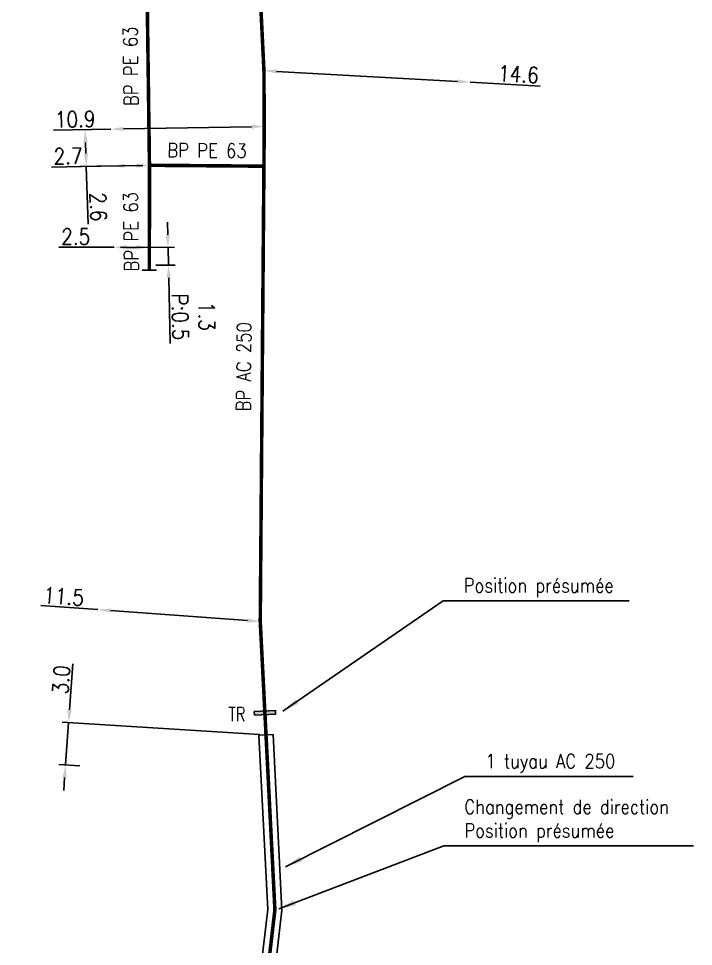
# Model space of a CAD drawing. Header units: millimetres. Extents: x 185000 to 186000, y 127990 to 129010.
# Drawn here: x 185248.6 to 185296.3, y 128510.6 to 128576.2 of the extents above; entities that cross this region are included whole.
import ezdxf
from ezdxf.enums import TextEntityAlignment as Align

# ---------------------------------------------------------------- set-up
doc = ezdxf.new("R2010")
doc.units = ezdxf.units.MM
doc.header["$PDMODE"] = 34
doc.linetypes.add('L_25_AP', pattern=[2000, 1000, 1000])
doc.linetypes.add('L_25_PE', pattern=[2000, 1000, 1000])
doc.layers.get('0').update_dxf_attribs({"linetype": 'CONTINUOUS'})
doc.layers.get('DEFPOINTS').update_dxf_attribs({"linetype": 'CONTINUOUS'})
for name, color, linetype in [('L_150', 1, 'CONTINUOUS'), ('L_340', 7, 'CONTINUOUS'), ('L_400', 7, 'CONTINUOUS')]:
    doc.layers.add(name, color=color, linetype=linetype)
doc.styles.get("Standard").update_dxf_attribs({"font": 'romans.shx', "width": 0.85})
doc.dimstyles.get("Standard").update_dxf_attribs({"dimtxt": 1.5, "dimasz": 1.2, "dimexe": 0.625, "dimexo": 0.625, "dimgap": 0.25, "dimtad": 1, "dimdec": 1, "dimzin": 0, "dimdsep": 46, "dimtxsty": 'Standard', "dimcen": -0.5, "dimadec": 0, "dimazin": 0, "dimtfac": 1, "dimtdec": 1, "dimtmove": 0, "dimatfit": 3, "dimfxl": 0, "dimtolj": 1, "dimtzin": 0, "dimarcsym": 0})

# ---------------------------------------------------------------- blocks, each defined once
blk = doc.blocks.new('*D355')
at = {"layer": 'DEFPOINTS', "color": 0, "linetype": 'Continuous', "transparency": 16777216}
for p in [(185265.933, 128572.514), (185280.511, 128571.702), (185280.511, 128571.702)]:
    blk.add_point(p, dxfattribs=at)
at = {"layer": 'L_150', "color": 0, "linetype": 'Continuous', "lineweight": -2, "transparency": 16777216}
for p, q in [((185266.832, 128572.464), (185279.612, 128571.752)), ((185280.511, 128571.702), (185285.456, 128571.427))]:
    blk.add_line(p, q, dxfattribs=at)
at = {"layer": 'L_150', "color": 0, "linetype": 'Continuous', "transparency": 16777216}
for points in [[(185266.84, 128572.614), (185266.823, 128572.315), (185265.933, 128572.514)], [(185279.62, 128571.902), (185279.604, 128571.603), (185280.511, 128571.702)]]:
    blk.add_solid(points, dxfattribs=at)
at = {"layer": 'L_150', "color": 0, "linetype": 'Continuous', "transparency": 16777216, "insert": (185283.923, 128572.263), "char_height": 1.125, "attachment_point": 5, "rotation": 356.81062}
blk.add_mtext('\\A1;14.6', dxfattribs=at)
blk = doc.blocks.new('*D356')
at = {"layer": 'DEFPOINTS', "color": 0, "linetype": 'Continuous', "transparency": 16777216}
for p in [(185255.106, 128568.378), (185255.106, 128568.378), (185265.955, 128568.57)]:
    blk.add_point(p, dxfattribs=at)
at = {"layer": 'L_150', "color": 0, "linetype": 'Continuous', "lineweight": -2, "transparency": 16777216}
for p, q in [((185255.106, 128568.378), (185251.053, 128568.306)), ((185265.055, 128568.554), (185256.006, 128568.394))]:
    blk.add_line(p, q, dxfattribs=at)
at = {"layer": 'L_150', "color": 0, "linetype": 'Continuous', "transparency": 16777216}
for points in [[(185256.003, 128568.544), (185256.009, 128568.244), (185255.106, 128568.378)], [(185265.052, 128568.704), (185265.057, 128568.404), (185265.955, 128568.57)]]:
    blk.add_solid(points, dxfattribs=at)
at = {"layer": 'L_150', "color": 0, "linetype": 'Continuous', "transparency": 16777216, "insert": (185252.593, 128569.083), "char_height": 1.125, "attachment_point": 5, "rotation": 1.01475}
blk.add_mtext('\\A1;10.9', dxfattribs=at)
blk = doc.blocks.new('*D359')
at = {"layer": 'DEFPOINTS', "color": 0, "linetype": 'Continuous', "transparency": 16777216}
for p in [(185253.296, 128568.346), (185255.106, 128568.378), (185257.843, 128565.826)]:
    blk.add_point(p, dxfattribs=at)
at = {"layer": 'L_150', "color": 0, "linetype": 'Continuous', "lineweight": -2, "transparency": 16777216}
for p, q in [((185254.638, 128568.369), (185252.827, 128568.337)), ((185253.326, 128567.446), (185253.352, 128566.647)), ((185257.374, 128565.818), (185252.914, 128565.739)), ((185253.382, 128565.747), (185253.519, 128561.668))]:
    blk.add_line(p, q, dxfattribs=at)
at = {"layer": 'L_150', "color": 0, "linetype": 'Continuous', "transparency": 16777216}
for points in [[(185253.475, 128567.451), (185253.176, 128567.441), (185253.296, 128568.346)], [(185253.502, 128566.652), (185253.202, 128566.641), (185253.382, 128565.747)]]:
    blk.add_solid(points, dxfattribs=at)
at = {"layer": 'L_150', "color": 0, "linetype": 'Continuous', "transparency": 16777216, "insert": (185254.228, 128562.881), "char_height": 1.125, "attachment_point": 5, "rotation": 271.91317}
blk.add_mtext('\\A1;2.6', dxfattribs=at)
blk = doc.blocks.new('*D360')
at = {"layer": 'DEFPOINTS', "color": 0, "linetype": 'Continuous', "transparency": 16777216}
for p in [(185255.193, 128565.779), (185255.193, 128565.779), (185257.843, 128565.826)]:
    blk.add_point(p, dxfattribs=at)
at = {"layer": 'L_150', "color": 0, "linetype": 'Continuous', "lineweight": -2, "transparency": 16777216}
for p, q in [((185255.193, 128565.779), (185250.919, 128565.703)), ((185256.943, 128565.81), (185256.093, 128565.795))]:
    blk.add_line(p, q, dxfattribs=at)
at = {"layer": 'L_150', "color": 0, "linetype": 'Continuous', "transparency": 16777216}
for points in [[(185256.09, 128565.945), (185256.096, 128565.645), (185255.193, 128565.779)], [(185256.94, 128565.96), (185256.945, 128565.66), (185257.843, 128565.826)]]:
    blk.add_solid(points, dxfattribs=at)
at = {"layer": 'L_150', "color": 0, "linetype": 'Continuous', "transparency": 16777216, "insert": (185252.095, 128566.474), "char_height": 1.125, "attachment_point": 5, "rotation": 1.01475}
blk.add_mtext('\\A1;2.7', dxfattribs=at)
blk = doc.blocks.new('*D361')
at = {"layer": 'DEFPOINTS', "color": 0, "linetype": 'Continuous', "transparency": 16777216}
for p in [(185255.338, 128560.028), (185255.338, 128560.028), (185257.838, 128560.02)]:
    blk.add_point(p, dxfattribs=at)
at = {"layer": 'L_150', "color": 0, "linetype": 'Continuous', "lineweight": -2, "transparency": 16777216}
for p, q in [((185255.338, 128560.028), (185251.446, 128560.04)), ((185256.938, 128560.023), (185256.238, 128560.025))]:
    blk.add_line(p, q, dxfattribs=at)
at = {"layer": 'L_150', "color": 0, "linetype": 'Continuous', "transparency": 16777216}
for points in [[(185256.239, 128560.175), (185256.238, 128559.875), (185255.338, 128560.028)], [(185256.939, 128560.173), (185256.938, 128559.873), (185257.838, 128560.02)]]:
    blk.add_solid(points, dxfattribs=at)
at = {"layer": 'L_150', "color": 0, "linetype": 'Continuous', "transparency": 16777216, "insert": (185252.637, 128560.786), "char_height": 1.125, "attachment_point": 5, "rotation": 359.82319}
blk.add_mtext('\\A1;2.5 ', dxfattribs=at)
blk = doc.blocks.new('*D362')
at = {"layer": 'DEFPOINTS', "color": 0, "linetype": 'Continuous', "transparency": 16777216}
for p in [(185255.338, 128560.028), (185259.154, 128560.016), (185257.834, 128558.771)]:
    blk.add_point(p, dxfattribs=at)
at = {"layer": 'L_340', "color": 0, "linetype": 'Continuous', "lineweight": -2, "transparency": 16777216}
for p, q in [((185259.133, 128560.916), (185259.112, 128561.816)), ((185255.807, 128560.026), (185259.623, 128560.015)), ((185259.154, 128560.016), (185259.183, 128558.766)), ((185258.303, 128558.769), (185259.652, 128558.765)), ((185259.203, 128557.867), (185259.311, 128553.223))]:
    blk.add_line(p, q, dxfattribs=at)
at = {"layer": 'L_340', "color": 0, "linetype": 'Continuous', "transparency": 16777216}
for points in [[(185259.283, 128560.919), (185258.983, 128560.912), (185259.154, 128560.016)], [(185259.353, 128557.87), (185259.053, 128557.863), (185259.183, 128558.766)]]:
    blk.add_solid(points, dxfattribs=at)
at = {"layer": 'L_340', "color": 0, "linetype": 'Continuous', "transparency": 16777216, "insert": (185260.954, 128555.134), "char_height": 1.125, "attachment_point": 5, "rotation": 271.32123}
blk.add_mtext('\\A1;1.3\\PP:0.5', dxfattribs=at)
blk = doc.blocks.new('L_340_07')
at = {"color": 0, "linetype": 'Continuous', "const_width": 0.25, "flags": 128}
blk.add_lwpolyline([(0, 0), (0.35, 0)], dxfattribs=at)
at = {"color": 0, "linetype": 'Continuous', "flags": 128}
blk.add_lwpolyline([(0.35, -0.5), (0.35, 0.5)], dxfattribs=at)
at = {"color": 0, "linetype": 'Continuous', "width": 0.75, "flags": 3}
for tag, p in [('DEF_LEG', (0.723, -3.465)), ('DEF_COUP', (0.723, -5.965)), ('DEF_TYPE', (0.723, -8.465))]:
    blk.add_attdef(tag, text='', height=1.2, dxfattribs=at).set_placement(p, align=Align.MIDDLE)
blk = doc.blocks.new('*D363')
at = {"layer": 'DEFPOINTS', "color": 0, "linetype": 'Continuous', "transparency": 16777216}
for p in [(185254.202, 128534.416), (185254.202, 128534.416), (185265.672, 128533.574)]:
    blk.add_point(p, dxfattribs=at)
at = {"layer": 'L_150', "color": 0, "linetype": 'Continuous', "lineweight": -2, "transparency": 16777216}
for p, q in [((185254.202, 128534.416), (185250.161, 128534.713)), ((185264.774, 128533.64), (185255.1, 128534.35))]:
    blk.add_line(p, q, dxfattribs=at)
at = {"layer": 'L_150', "color": 0, "linetype": 'Continuous', "transparency": 16777216}
for points in [[(185255.111, 128534.5), (185255.089, 128534.201), (185254.202, 128534.416)], [(185264.785, 128533.79), (185264.763, 128533.49), (185265.672, 128533.574)]]:
    blk.add_solid(points, dxfattribs=at)
at = {"layer": 'L_150', "color": 0, "linetype": 'Continuous', "transparency": 16777216, "insert": (185251.788, 128535.346), "char_height": 1.125, "attachment_point": 5, "rotation": 355.80075}
blk.add_mtext('\\A1;11.5', dxfattribs=at)
blk = doc.blocks.new('*D366')
at = {"layer": 'DEFPOINTS', "color": 0, "linetype": 'Continuous', "transparency": 16777216}
for p in [(185266.079, 128525.553), (185251.914, 128523.433), (185253.395, 128523.34)]:
    blk.add_point(p, dxfattribs=at)
at = {"layer": 'L_400', "color": 0, "linetype": 'Continuous', "lineweight": -2, "transparency": 16777216}
for p, q in [((185252.197, 128527.323), (185252.436, 128530.592)), ((185265.611, 128525.582), (185251.664, 128526.454)), ((185251.914, 128523.433), (185252.132, 128526.425)), ((185252.927, 128523.37), (185251.446, 128523.462)), ((185251.848, 128522.535), (185251.783, 128521.638))]:
    blk.add_line(p, q, dxfattribs=at)
at = {"layer": 'L_400', "color": 0, "linetype": 'Continuous', "transparency": 16777216}
for points in [[(185252.048, 128527.333), (185252.347, 128527.312), (185252.132, 128526.425)], [(185251.699, 128522.546), (185251.998, 128522.524), (185251.914, 128523.433)]]:
    blk.add_solid(points, dxfattribs=at)
at = {"layer": 'L_400', "color": 0, "linetype": 'Continuous', "transparency": 16777216, "insert": (185251.601, 128529.461), "char_height": 1.125, "attachment_point": 5, "rotation": 85.82804}
blk.add_mtext('\\A1;3.0', dxfattribs=at)
blk = doc.blocks.new('L_340_19')
at = {"linetype": 'Continuous'}
blk.add_hatch(color=0, dxfattribs=at).paths.add_polyline_path([(0.125, 0.75), (-0.125, 0.75), (-0.125, -0.75), (0.125, -0.75)])
at = {"color": 0, "linetype": 'Continuous'}
blk.add_lwpolyline([(-0.125, 0.75), (0.125, 0.75), (0.125, -0.75), (-0.125, -0.75)], close=True, dxfattribs=at)
at = {"color": 0, "linetype": 'Continuous', "width": 0.75}
for tag, height, flags, p in [('TR', 1, 8, (0, 1.981)), ('DEF_LEG', 1.2, 3, (0, -5)), ('DEF_COUP', 1.2, 3, (0, -7.5)), ('DEF_TYPE', 1.2, 3, (0, -10))]:
    blk.add_attdef(tag, text='', height=height, dxfattribs=dict(at, flags=flags)).set_placement(p, align=Align.MIDDLE)

msp = doc.modelspace()

# ---------------------------------------------------------------- linework, layer by layer
at = {"layer": 'L_150', "linetype": 'L_25_AP', "const_width": 0.25, "flags": 128}
msp.add_lwpolyline([(185248.719, 128686.197), (185249.727, 128684.471), (185250.282, 128683.521), (185253.546, 128679.015), (185253.546, 128679.015), (185258.089, 128660.122), (185259.64, 128653.265), (185259.64, 128653.265), (185261.101, 128647.014), (185261.101, 128647.014), (185262.02, 128640.387), (185262.02, 128640.387), (185262.558, 128634.066), (185262.558, 128634.066), (185263.051, 128627.484), (185263.051, 128627.484), (185263.564, 128621.005), (185263.564, 128621.005), (185263.841, 128615.32), (185264.422, 128603.374), (185264.49, 128601.975), (185264.804, 128596.288), (185264.868, 128594.897), (185265.418, 128583.062), (185265.546, 128580.448), (185265.933, 128572.514), (185265.955, 128568.57), (185265.932, 128565.761), (185265.672, 128533.574), (185266, 128527.122)], dxfattribs=at)
at = {"layer": 'L_150', "linetype": 'L_25_PE', "ltscale": 0.5, "const_width": 0.25, "flags": 128}
for points in [[(185257.677, 128578.192), (185257.843, 128565.826), (185257.838, 128560.02), (185257.834, 128558.771)], [(185257.843, 128565.826), (185265.932, 128565.761)], [(185266, 128527.122), (185266.079, 128525.553), (185266.708, 128513.193), (185266.129, 128508.245), (185264.618, 128500.516), (185264.333, 128499.056), (185259.448, 128474.066), (185259.448, 128474.066), (185257.621, 128466.477), (185255.752, 128457.744), (185255.688, 128457.447), (185255.577, 128456.946), (185254.874, 128453.773)]]:
    msp.add_lwpolyline(points, dxfattribs=at)
at = {"layer": 'L_400', "color": 7, "linetype": 'CONTINUOUS'}
for p, q in [((185265.58, 128525.528), (185266.079, 128525.553)), ((185265.58, 128525.528), (185266.206, 128513.209)), ((185266.579, 128525.579), (185266.079, 128525.553)), ((185266.579, 128525.579), (185267.209, 128513.176)), ((185266.206, 128513.209), (185265.635, 128508.322)), ((185267.209, 128513.176), (185266.623, 128508.168))]:
    msp.add_line(p, q, dxfattribs=at)

# ---------------------------------------------------------------- block references
at = {"layer": 'L_340', "ltscale": 0.5, "rotation": 269.823186002111}
msp.add_blockref('L_340_07', (185257.834, 128558.771), dxfattribs=at)
at = {"layer": 'L_340'}
ref = msp.add_blockref('L_340_19', (185266, 128527.122), dxfattribs=dict(at, rotation=92.90972052955388))
ref.add_attrib('TR', 'TR', dxfattribs={"layer": '0', "color": 0, "linetype": 'Continuous', "height": 1, "width": 0.75}).set_placement((185264.021, 128527.021), align=Align.MIDDLE)

# ---------------------------------------------------------------- texts
at = {"layer": 'L_150', "linetype": 'Continuous', "width": 0.85}
for s, rotation, p in [('BP PE 63', 90.76655, (185256.521, 128572.827)), ('BP PE 63', 359.53676, (185261.91, 128566.874)), ('BP PE 63', 90.76655, (185256.543, 128561.132)), ('BP AC 250', 89.53676, (185264.506, 128551.587))]:
    msp.add_text(s, height=1, rotation=rotation, dxfattribs=at).set_placement(p, align=Align.MIDDLE)
at = {"layer": 'L_150', "linetype": 'Continuous', "insert": (185280.094, 128519.467), "char_height": 1, "attachment_point": 4}
msp.add_mtext('Changement de direction\\PPosition présumée', dxfattribs=at)
at = {"layer": 'L_340', "linetype": 'Continuous', "insert": (185280.049, 128535.963), "char_height": 1, "attachment_point": 4}
msp.add_mtext('Position présumée', dxfattribs=at)
at = {"layer": 'L_400', "linetype": 'Continuous', "insert": (185281.581, 128523.541), "char_height": 1, "attachment_point": 4}
msp.add_mtext('1 tuyau AC 250', dxfattribs=at)

# ---------------------------------------------------------------- dimensions: what is measured, and where the dimension line sits
at = {"layer": 'L_150', "linetype": 'Continuous'}
for base, p1, p2, angle, picture, middle in [((185280.511, 128571.702), (185265.933, 128572.514), (185280.511, 128571.702), 176.81062, '*D355', (185283.882, 128571.514)), ((185255.106, 128568.378), (185265.955, 128568.57), (185255.106, 128568.378), 1.01475, '*D356', (185252.607, 128568.333)), ((185253.296, 128568.346), (185257.843, 128565.826), (185255.106, 128568.378), 271.91317, '*D359', (185253.479, 128562.856)), ((185255.193, 128565.779), (185257.843, 128565.826), (185255.193, 128565.779), 1.01475, '*D360', (185252.108, 128565.724)), ((185254.202, 128534.416), (185265.672, 128533.574), (185254.202, 128534.416), 355.80075, '*D363', (185251.733, 128534.598))]:
    dim = msp.add_linear_dim(base=base, p1=p1, p2=p2, angle=angle, dimstyle='Standard', override={"dimscale": 0.75}, dxfattribs=at)
    dim.commit()
    dim.dimension.update_dxf_attribs({"geometry": picture, "text_midpoint": middle, "dimtype": 160})
dim = msp.add_linear_dim(base=(185255.338, 128560.028), p1=(185257.838, 128560.02), p2=(185255.338, 128560.028), angle=359.82319, text='<> ', dimstyle='Standard', override={"dimscale": 0.75}, dxfattribs=at)
dim.commit()
dim.dimension.update_dxf_attribs({"geometry": '*D361', "text_midpoint": (185252.635, 128560.036), "dimtype": 160})
at = {"layer": 'L_340', "linetype": 'Continuous'}
dim = msp.add_linear_dim(base=(185259.154, 128560.016), p1=(185257.834, 128558.771), p2=(185255.338, 128560.028), angle=271.32123, text='<>\\PP:0.5', dimstyle='Standard', override={"dimscale": 0.75, "dimatfit": 0}, dxfattribs=at)
dim.commit()
dim.dimension.update_dxf_attribs({"geometry": '*D362', "text_midpoint": (185259.267, 128555.095), "dimtype": 160})
at = {"layer": 'L_400', "linetype": 'Continuous'}
dim = msp.add_linear_dim(base=(185251.914, 128523.433), p1=(185266.079, 128525.553), p2=(185253.395, 128523.34), angle=85.82804, text='3.0', dimstyle='Standard', override={"dimscale": 0.75, "dimatfit": 0}, dxfattribs=at)
dim.commit()
dim.dimension.update_dxf_attribs({"geometry": '*D366', "text_midpoint": (185252.349, 128529.406), "dimtype": 160})

# ---------------------------------------------------------------- leaders
at = {"layer": 'L_150', "linetype": 'Continuous', "annotation_type": 0, "has_hookline": 1, "hookline_direction": 0, "text_width": 16.19}
msp.add_leader([(185266.986, 128513.258), (185278.644, 128517.717), (185279.844, 128517.717)], dimstyle='Standard', dxfattribs=at)
at = {"layer": 'L_340', "linetype": 'Continuous', "annotation_type": 0, "has_hookline": 1, "hookline_direction": 0, "text_width": 11.698}
msp.add_leader([(185267.264, 128527.231), (185278.599, 128535.046), (185279.799, 128535.046)], dimstyle='Standard', dxfattribs=at)
at = {"layer": 'L_400', "linetype": 'Continuous', "annotation_type": 0, "has_hookline": 1, "hookline_direction": 0, "text_width": 10.443}
msp.add_leader([(185267.465, 128516.24), (185280.131, 128522.625), (185281.331, 128522.625)], dimstyle='Standard', dxfattribs=at)

doc.saveas('drawing.dxf')
